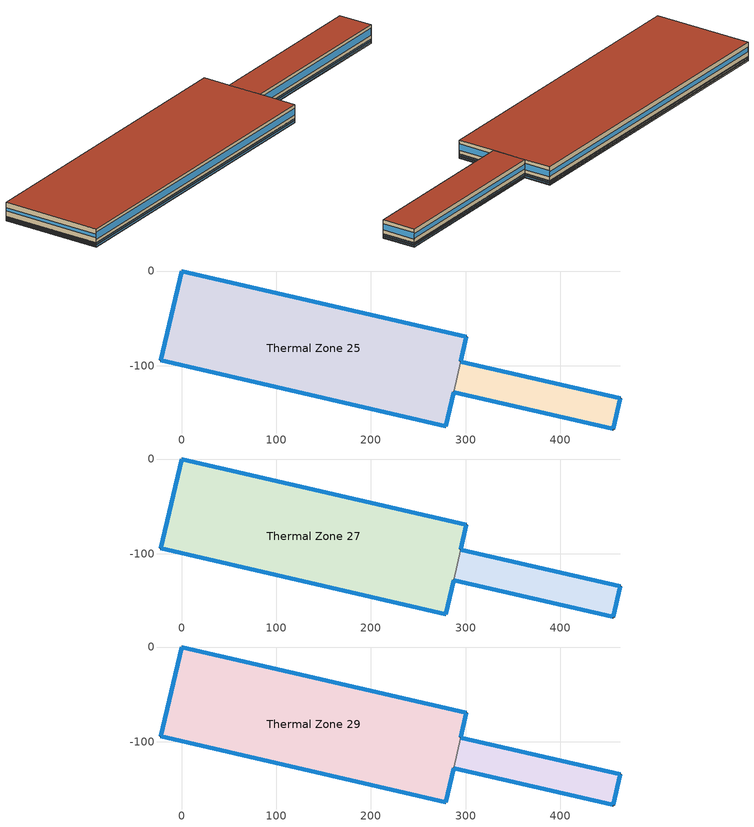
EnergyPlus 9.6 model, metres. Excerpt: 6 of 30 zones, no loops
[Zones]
Thermal Zone 25
 floor to Thermal Zone 23 (Interior Floor): 0,0 300.84,-69.45 294.81,-95.55 287.33,-127.97 279.07,-163.74 -21.77,-94.29 z92.68
 wall outside (Ext Wall): 294.81,-95.55 300.84,-69.45 0,0 -21.77,-94.29 279.07,-163.74 287.33,-127.97 z92.68:95.09
 wall to Thermal Zone 26 (Interior Wall): 287.33,-127.97 294.81,-95.55 z92.68:95.09
 window (Ext Window): -21.76,-94.29 279.06,-163.74 z93.27:94.5; 294.81,-95.54 300.83,-69.46 / 279.07,-163.73 287.32,-127.98 z93.33:94.44; 0,-0.01 -21.77,-94.28 z93.61:94.16; 300.83,-69.45 0.01,0 z93.49:94.28
Thermal Zone 26
 floor to Thermal Zone 24 (Interior Floor): 294.81,-95.55 463.05,-134.39 455.56,-166.81 287.33,-127.97 z92.68
 wall outside (Ext Wall): 287.33,-127.97 455.56,-166.81 463.05,-134.39 294.81,-95.55 z92.68:95.09
 window (Ext Window): 287.34,-127.98 455.55,-166.81 z93.27:94.5; 455.56,-166.8 463.05,-134.4 z93.33:94.44; 463.04,-134.39 294.82,-95.55 z93.49:94.28
Thermal Zone 27
 floor to Thermal Zone 25 (Interior Floor): 0,0 300.84,-69.45 294.81,-95.55 287.33,-127.97 279.07,-163.74 -21.77,-94.29 z95.09
 wall outside (Ext Wall): 294.81,-95.55 300.84,-69.45 0,0 -21.77,-94.29 279.07,-163.74 287.33,-127.97 z95.09:97.09
 wall to Thermal Zone 28 (Interior Wall): 287.33,-127.97 294.81,-95.55 z95.09:97.09
 window (Ext Window): -21.76,-94.29 279.06,-163.74 z95.58:96.6; 294.81,-95.54 300.83,-69.46 / 279.07,-163.73 287.32,-127.98 z95.63:96.55; 0,-0.01 -21.77,-94.28 z95.86:96.32; 300.83,-69.45 0.01,0 z95.76:96.42
Thermal Zone 28
 floor to Thermal Zone 26 (Interior Floor): 294.81,-95.55 463.05,-134.39 455.56,-166.81 287.33,-127.97 z95.09
 wall outside (Ext Wall): 287.33,-127.97 455.56,-166.81 463.05,-134.39 294.81,-95.55 z95.09:97.09
 window (Ext Window): 287.34,-127.98 455.55,-166.81 z95.58:96.6; 455.56,-166.8 463.05,-134.4 z95.63:96.55; 463.04,-134.39 294.82,-95.55 z95.76:96.42
Thermal Zone 29
 floor to Thermal Zone 27 (Interior Floor): 0,0 300.84,-69.45 294.81,-95.55 287.33,-127.97 279.07,-163.74 -21.77,-94.29 z97.09
 wall outside (Ext Wall): 294.81,-95.55 300.84,-69.45 0,0 -21.77,-94.29 279.07,-163.74 287.33,-127.97 z97.09:110.49
 wall to Thermal Zone 30 (Interior Wall): 287.33,-127.97 294.81,-95.55 z97.09:110.49
 window (Ext Window): -21.76,-94.29 279.06,-163.74 z100.37:107.21; 294.81,-95.54 300.83,-69.46 / 279.07,-163.73 287.32,-127.98 z100.71:106.87; 0,-0.01 -21.77,-94.28 z102.25:105.33; 300.83,-69.45 0.01,0 z101.58:106
 roof outside (Ext Roof): -21.77,-94.29 279.07,-163.74 287.33,-127.97 294.81,-95.55 300.84,-69.45 0,0 z110.49
Thermal Zone 30
 floor to Thermal Zone 28 (Interior Floor): 294.81,-95.55 463.05,-134.39 455.56,-166.81 287.33,-127.97 z97.09
 wall outside (Ext Wall): 287.33,-127.97 455.56,-166.81 463.05,-134.39 294.81,-95.55 z97.09:110.49
 window (Ext Window): 287.34,-127.98 455.55,-166.81 z100.37:107.21; 455.56,-166.8 463.05,-134.4 z100.71:106.87; 463.04,-134.39 294.82,-95.55 z101.58:106
 roof outside (Ext Roof): 287.33,-127.97 455.56,-166.81 463.05,-134.39 294.81,-95.55 z110.49
[Building]
Building 1: North Axis {deg}=-0
[Site:Location]
Washington Dc Dulles IntL Ar: Latitude {deg}=38.98; Longitude {deg}=-77.47; Time Zone {hr}=-5; Elevation {m}=82
[SizingPeriod:DesignDay] Month=7; Day of Month=21; Day Type=SummerDesignDay; Daily Dry-Bulb Temperature Range {deltaC}=14.4; Dry-Bulb Temperature Range Modifier Type=DefaultMultipliers; Barometric Pressure {Pa}=86790; Wind Speed {m/s}=5; Wind Direction {deg}=340; Rain Indicator=No; Snow Indicator=No; Daylight Saving Time Indicator=No; Solar Model Indicator=ASHRAETau; ASHRAE Clear Sky Optical Depth for Beam Irradiance (taub)=0.339; ASHRAE Clear Sky Optical Depth for Diffuse Irradiance (taud)=2.366; Begin Environment Reset Mode=FullResetAtBeginEnvironment
Name | Maximum Dry-Bulb Temperature {C} | Humidity Condition Type | Wetbulb or DewPoint at Maximum Dry-Bulb {C} | Enthalpy at Maximum Dry-Bulb {J/kg}
SALT-LAKE-CITY-IAP Ann Clg .4% Condns DB=>MWB | 36.5 | Wetbulb | 17.1
SALT-LAKE-CITY-IAP Ann Clg .4% Condns DP=>MDB | 22.5 | Dewpoint | 15.6
SALT-LAKE-CITY-IAP Ann Clg .4% Condns Enth=>MDB | 30.8 | Enthalpy |  | 59300
SALT-LAKE-CITY-IAP Ann Clg .4% Condns WB=>MDB | 31.2 | Wetbulb | 19
[Material] Thermal Absorptance=0.9
Name | Roughness | Thickness m | Conductivity W/m-K | Density kg/m3 | Specific Heat J/kg-K | Solar Absorptance | Visible Absorptance
wall concrete | MediumRough | 0.03 | 0.5 | 2243 | 837 | 0.65 | 0.65
roof concrete | MediumRough | 0.05 | 0.5 | 2243 | 837 | 0.65 | 0.65
Wall Insulation [18]; Roof Insulation [18] | MediumRough | 0.1693 | 0.049 | 265 | 836.8 | 0.7 | 0.7
F16 Acoustic tile | MediumSmooth | 0.0191 | 0.06 | 368 | 590 | 0.3 | 0.3
M11 100mm lightweight concrete | MediumRough | 0.1016 | 0.53 | 1280 | 840 | 0.5 | 0.5
G01a 19mm gypsum board | MediumSmooth | 0.019 | 0.16 | 800 | 1090 | 0.4 | 0.4
[Material:AirGap]
Name | Thermal Resistance m2-K/W
F04 Wall air space resistance | 0.15
F05 Ceiling air space resistance | 0.18
[WindowMaterial:SimpleGlazingSystem]
Window Material Simple Glazing System: U-Factor W/m2-K=1.8; Solar Heat Gain Coefficient=0.3
[Construction]
Ext Roof: roof concrete, Roof Insulation [18]
Ext Wall: wall concrete, Wall Insulation [18]
Ext Window: Window Material Simple Glazing System
Interior Floor: F16 Acoustic tile, F05 Ceiling air space resistance, M11 100mm lightweight concrete
Interior Wall: G01a 19mm gypsum board, F04 Wall air space resistance, G01a 19mm gypsum board
[Zone]
Thermal Zone 25; Thermal Zone 26: 103, 0, 0, 92.68, , 1, , , , , , Yes
Thermal Zone 27; Thermal Zone 28: 103, 0, 0, 95.09, , 1, , , , , , Yes
Thermal Zone 29; Thermal Zone 30: 103, 0, 0, 97.09, , 1, , , , , , Yes
